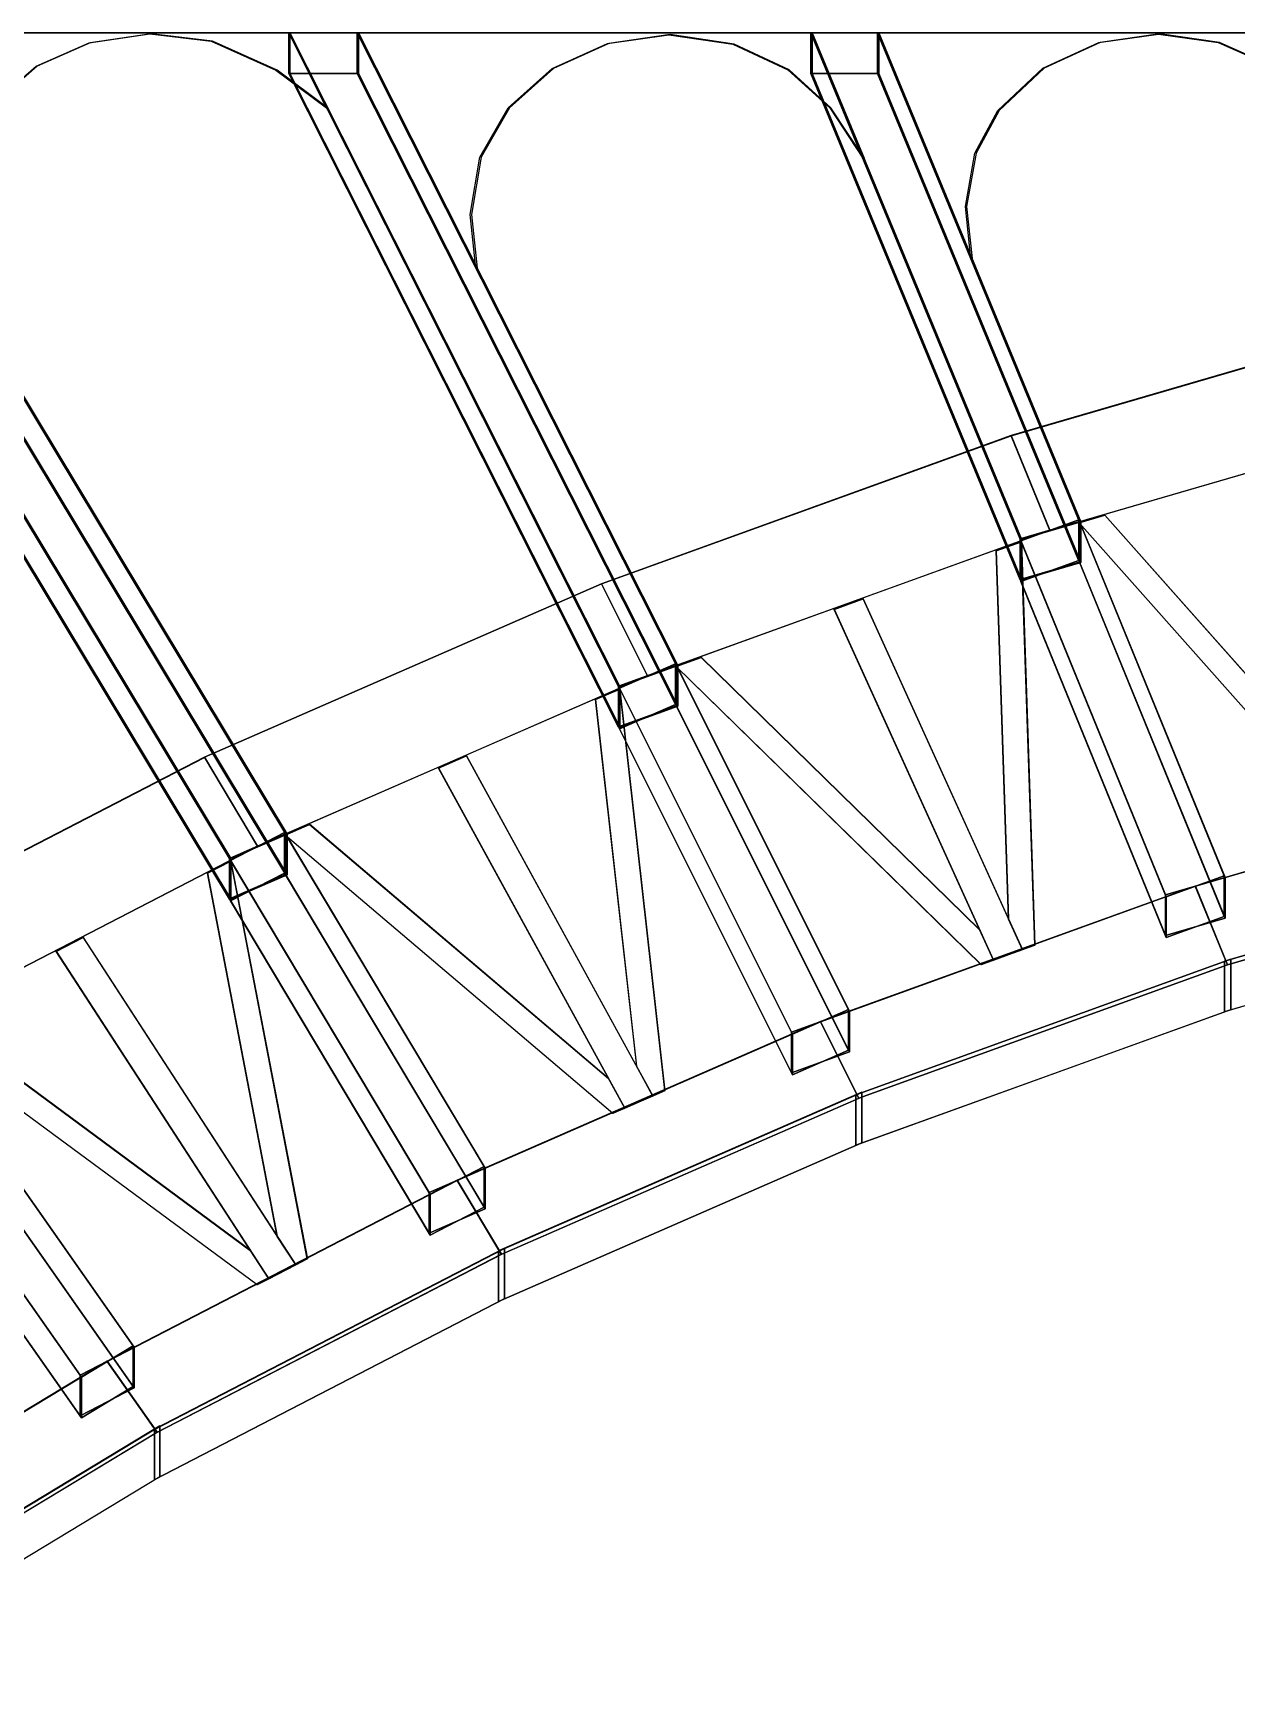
# Model space of a CAD drawing. Extents: x -24 to 24, y 14 to 139.
# Drawn here: x -7.926 to -4.893, y 26.191 to 30.344 of the extents above; entities that cross this region are included whole.
import ezdxf

# ---------------------------------------------------------------- set-up
doc = ezdxf.new("R2010")
doc.units = 0

msp = doc.modelspace()

# ---------------------------------------------------------------- linework, layer by layer
at = {"layer": 'sssss', "color": 253}
for points in [[(-8.1151, 29.7291, -15.2655), (-8.1426, 29.8842, -15.1876), (-8.1151, 30.0271, -15.1157), (-8.0435, 30.1506, -15.0536), (-7.9176, 30.2602, -14.9986), (-7.7841, 30.319, -14.969), (-7.6305, 30.3417, -14.9576), (-7.4764, 30.3226, -14.9672), (-7.3133, 30.2496, -15.0039), (-7.1858, 30.1551, -15.0513), (-7.2809, 30.3438, -14.9565), (-8.5049, 30.3438, -14.9565), (-8.0459, 29.5813, -15.3398)], [(-8.5018, 30.3438, 14.9565), (-7.2778, 30.3438, 14.9565), (-7.1826, 30.1552, 15.0513), (-7.3101, 30.2496, 15.0039), (-7.4732, 30.3226, 14.9672), (-7.6274, 30.3417, 14.9576), (-7.7809, 30.319, 14.969), (-7.9145, 30.2602, 14.9986), (-8.0404, 30.1506, 15.0536), (-8.112, 30.0271, 15.1157), (-8.1394, 29.8842, 15.1876), (-8.112, 29.7291, 15.2655), (-8.0428, 29.5813, 15.3398)], [(-6.823, 29.886, -15.1866), (-6.7986, 30.0302, -15.1142), (-6.7274, 30.1549, -15.0515), (-6.6166, 30.2539, -15.0017), (-6.477, 30.3174, -14.9698), (-6.3223, 30.3393, -14.9588), (-6.1613, 30.3156, -14.9707), (-6.0226, 30.2504, -15.0035), (-5.9171, 30.1549, -15.0515), (-5.8336, 30.0275, -15.1155), (-5.9642, 30.3438, -14.9565), (-7.1082, 30.3438, -14.9565), (-6.809, 29.7507, -15.2547)], [(-7.1051, 30.3438, 14.9565), (-5.9611, 30.3438, 14.9565), (-5.8305, 30.0276, 15.1155), (-5.914, 30.1549, 15.0515), (-6.0195, 30.2504, 15.0035), (-6.1582, 30.3156, 14.9707), (-6.3192, 30.3394, 14.9588), (-6.4739, 30.3175, 14.9698), (-6.6135, 30.2539, 15.0017), (-6.7243, 30.1549, 15.0515), (-6.7954, 30.0302, 15.1142), (-6.8199, 29.8861, 15.1866), (-6.8058, 29.7507, 15.2547)], [(-5.5751, 29.9059, -15.1766), (-5.5513, 30.0404, -15.109), (-5.493, 30.1477, -15.0551), (-5.3795, 30.2546, -15.0014), (-5.2386, 30.3197, -14.9686), (-5.0881, 30.341, -14.9579), (-4.9376, 30.3197, -14.9686), (-4.807, 30.2613, -14.998), (-4.6979, 30.1663, -15.0458), (-4.6141, 30.0374, -15.1105), (-4.714, 30.3438, -14.9565), (-5.7964, 30.3438, -14.9565), (-5.5613, 29.7746, -15.2426)], [(-5.7932, 30.3438, 14.9565), (-4.7109, 30.3438, 14.9565), (-4.611, 30.0374, 15.1105), (-4.6948, 30.1663, 15.0458), (-4.8039, 30.2613, 14.998), (-4.9345, 30.3198, 14.9686), (-5.085, 30.3411, 14.9579), (-5.2355, 30.3198, 14.9686), (-5.3764, 30.2546, 15.0014), (-5.4899, 30.1477, 15.0551), (-5.5481, 30.0404, 15.109), (-5.572, 29.9059, 15.1766), (-5.5582, 29.7747, 15.2426)], [(-4.5768, 28.3985, -15.9287), (-5.2231, 29.1272, -15.5623), (-5.288, 29.1083, -15.5718), (-4.5801, 28.3101, -15.9731), (-4.548, 28.3194, -15.9684)], [(-4.5801, 28.3097, 15.9733), (-5.288, 29.108, 15.572), (-5.2231, 29.1269, 15.5625), (-4.5769, 28.3981, 15.9289), (-4.548, 28.319, 15.9686)], [(-5.3999, 28.0428, -16.1075), (-5.434, 29.0608, -15.5957), (-5.4973, 29.0379, -15.6072), (-5.4662, 28.1086, -16.0744), (-5.4312, 28.0315, -16.1132)], [(-5.4662, 28.1081, 16.0747), (-5.4972, 29.0374, 15.6075), (-5.4339, 29.0603, 15.596), (-5.4, 28.0423, 16.1077), (-5.4313, 28.031, 16.1134)], [(-5.5392, 28.0822, -16.0877), (-6.2409, 28.7687, -15.7426), (-6.3042, 28.7458, -15.7541), (-5.5355, 27.9937, -16.1322), (-5.5042, 28.0051, -16.1265)], [(-5.5355, 27.9932, 16.1324), (-6.3042, 28.7453, 15.7543), (-6.2409, 28.7683, 15.7428), (-5.5392, 28.0816, 16.088), (-5.5042, 28.0046, 16.1267)], [(-6.3324, 27.6759, -16.2919), (-6.4461, 28.6893, -15.7825), (-6.5074, 28.6625, -15.796), (-6.4037, 27.7373, -16.261), (-6.3628, 27.6626, -16.2986)], [(-6.4036, 27.7368, 16.2613), (-6.5073, 28.6619, 15.7963), (-6.446, 28.6887, 15.7828), (-6.3324, 27.6753, 16.2922), (-6.3627, 27.662, 16.2989)], [(-6.4744, 27.7064, -16.2766), (-7.2281, 28.3475, -15.9543), (-7.2895, 28.3207, -15.9678), (-6.4638, 27.6185, -16.3208), (-6.4335, 27.6317, -16.3141)], [(-6.4638, 27.6179, 16.3211), (-7.2894, 28.3201, 15.9681), (-7.2281, 28.3469, 15.9546), (-6.4744, 27.7058, 16.2769), (-6.4335, 27.6311, 16.3144)], [(-7.2339, 27.2516, -16.5052), (-7.4266, 28.2554, -16.0006), (-7.4857, 28.2248, -16.016), (-7.3098, 27.3085, -16.4766), (-7.2631, 27.2365, -16.5128)], [(-7.3097, 27.3078, 16.477), (-7.4855, 28.2242, 16.0163), (-7.4264, 28.2547, 16.001), (-7.2338, 27.2509, 16.5056), (-7.2631, 27.2358, 16.5132)], [(-7.3779, 27.2732, -16.4944), (-8.18, 27.8656, -16.1966), (-8.2391, 27.835, -16.212), (-7.3605, 27.1861, -16.5382), (-7.3313, 27.2012, -16.5306)], [(-7.3604, 27.1854, 16.5385), (-8.239, 27.8344, 16.2123), (-8.1799, 27.8649, 16.1969), (-7.3778, 27.2725, 16.4947), (-7.3312, 27.2005, 16.5309)]]:
    msp.add_polyline3d(points, close=True, dxfattribs=at)
for points in [[(-7.353, 33.0315, 13.6116), (-9.5297, 28.7007, 15.7882), (-9.8829, 28.7007, 15.7882), (-7.7061, 33.0315, 13.6116)], [(-7.7061, 33.0315, 13.6116), (-9.8829, 28.7007, 15.7882), (-9.8829, 28.7007, 15.435), (-7.7061, 33.0315, 13.2585)], [(-7.7061, 33.0315, 13.2585), (-9.8829, 28.7007, 15.435), (-9.5297, 28.7007, 15.435), (-7.353, 33.0315, 13.2585)], [(-9.8829, 28.7007, -15.7882), (-9.5297, 28.7007, -15.7882), (-7.353, 33.0314, -13.6116), (-7.7061, 33.0314, -13.6116)], [(-9.8829, 28.7007, -15.435), (-9.8829, 28.7007, -15.7882), (-7.7061, 33.0314, -13.6116), (-7.7061, 33.0314, -13.2585)], [(-9.5297, 28.7007, -15.435), (-9.8829, 28.7007, -15.435), (-7.7061, 33.0314, -13.2585), (-7.353, 33.0314, -13.2585)], [(-7.353, 33.0315, 13.2585), (-9.5297, 28.7007, 15.435), (-9.5297, 28.7007, 15.7882), (-7.353, 33.0315, 13.6116)], [(-9.5297, 28.7007, -15.7882), (-9.5297, 28.7007, -15.435), (-7.353, 33.0314, -13.2585), (-7.353, 33.0314, -13.6116)], [(-8.6837, 30.3438, -14.9565), (-7.4298, 28.2609, -16.0036), (-7.2883, 28.3227, -15.9725), (-8.5049, 30.3438, -14.9565)], [(-8.6837, 30.2412, -14.7525), (-7.4298, 28.1583, -15.7996), (-7.4298, 28.2609, -16.0036), (-8.6837, 30.3438, -14.9565)], [(-7.4267, 28.2609, 16.0036), (-7.4267, 28.1583, 15.7996), (-8.6806, 30.2412, 14.7525), (-8.6806, 30.3438, 14.9565)], [(-7.2851, 28.3227, 15.9725), (-7.4267, 28.2609, 16.0036), (-8.6806, 30.3438, 14.9565), (-8.5018, 30.3438, 14.9565)], [(-8.5049, 30.3438, -14.9565), (-7.2883, 28.3227, -15.9725), (-7.2883, 28.2202, -15.7685), (-8.5049, 30.2412, -14.7525)], [(-7.2851, 28.2202, 15.7685), (-7.2851, 28.3227, 15.9725), (-8.5018, 30.3438, 14.9565), (-8.5018, 30.2412, 14.7525)], [(-7.2809, 30.2412, -14.7525), (-6.4491, 28.5924, -15.5814), (-6.4491, 28.695, -15.7854), (-7.2809, 30.3438, -14.9565)], [(-7.2809, 30.3438, -14.9565), (-7.1082, 30.3438, -14.9565), (-7.1082, 30.2412, -14.7525), (-7.2809, 30.2412, -14.7525)], [(-7.2809, 30.3438, -14.9565), (-6.4491, 28.695, -15.7854), (-6.303, 28.7478, -15.7588), (-7.1082, 30.3438, -14.9565)], [(-7.1051, 30.2412, 14.7525), (-7.1051, 30.3438, 14.9565), (-7.2778, 30.3438, 14.9565), (-7.2778, 30.2412, 14.7525)], [(-6.446, 28.695, 15.7854), (-6.4459, 28.5924, 15.5814), (-7.2778, 30.2412, 14.7525), (-7.2778, 30.3438, 14.9565)], [(-6.2999, 28.7479, 15.7588), (-6.446, 28.695, 15.7854), (-7.2778, 30.3438, 14.9565), (-7.1051, 30.3438, 14.9565)], [(-7.1082, 30.3438, -14.9565), (-6.303, 28.7478, -15.7588), (-6.303, 28.6453, -15.5548), (-7.1082, 30.2412, -14.7525)], [(-6.2999, 28.6453, 15.5548), (-6.2999, 28.7479, 15.7588), (-7.1051, 30.3438, 14.9565), (-7.1051, 30.2412, 14.7525)], [(-5.9642, 30.2412, -14.7525), (-5.4368, 28.9642, -15.3945), (-5.4368, 29.0667, -15.5985), (-5.9642, 30.3438, -14.9565)], [(-5.9642, 30.3438, -14.9565), (-5.7964, 30.3438, -14.9565), (-5.7964, 30.2412, -14.7525), (-5.9642, 30.2412, -14.7525)], [(-5.9642, 30.3438, -14.9565), (-5.4368, 29.0667, -15.5985), (-5.287, 29.1103, -15.5766), (-5.7964, 30.3438, -14.9565)], [(-5.7932, 30.2412, 14.7525), (-5.7932, 30.3438, 14.9565), (-5.9611, 30.3438, 14.9565), (-5.9611, 30.2412, 14.7525)], [(-5.4337, 29.0667, 15.5985), (-5.4337, 28.9642, 15.3945), (-5.9611, 30.2412, 14.7525), (-5.9611, 30.3438, 14.9565)], [(-5.2838, 29.1104, 15.5766), (-5.4337, 29.0667, 15.5985), (-5.9611, 30.3438, 14.9565), (-5.7932, 30.3438, 14.9565)], [(-5.7964, 30.3438, -14.9565), (-5.287, 29.1103, -15.5766), (-5.287, 29.0078, -15.3725), (-5.7964, 30.2412, -14.7525)], [(-5.2838, 29.0078, 15.3725), (-5.2838, 29.1104, 15.5766), (-5.7932, 30.3438, 14.9565), (-5.7932, 30.2412, 14.7525)], [(-8.5049, 30.2412, -14.7525), (-7.2883, 28.2202, -15.7685), (-7.4298, 28.1583, -15.7996), (-8.6837, 30.2412, -14.7525)], [(-7.4267, 28.1583, 15.7996), (-7.2851, 28.2202, 15.7685), (-8.5018, 30.2412, 14.7525), (-8.6806, 30.2412, 14.7525)], [(-7.1082, 30.2412, -14.7525), (-6.303, 28.6453, -15.5548), (-6.4491, 28.5924, -15.5814), (-7.2809, 30.2412, -14.7525)], [(-6.4459, 28.5924, 15.5814), (-6.2999, 28.6453, 15.5548), (-7.1051, 30.2412, 14.7525), (-7.2778, 30.2412, 14.7525)], [(-5.7964, 30.2412, -14.7525), (-5.287, 29.0078, -15.3725), (-5.4368, 28.9642, -15.3945), (-5.9642, 30.2412, -14.7525)], [(-5.4337, 28.9642, 15.3945), (-5.2838, 29.0078, 15.3725), (-5.7932, 30.2412, 14.7525), (-5.9611, 30.2412, 14.7525)], [(-5.4595, 29.328, -15.4671), (-5.3619, 29.0891, -15.5872), (-4.3215, 29.3921, -15.435), (-4.4001, 29.6365, -15.3121)], [(-4.4001, 29.636, 15.3123), (-4.3214, 29.3916, 15.4352), (-5.3619, 29.0888, 15.5874), (-5.4595, 29.3277, 15.4673)], [(-6.4922, 28.9543, -15.655), (-6.3762, 28.722, -15.7718), (-5.362, 29.0892, -15.5872), (-5.4596, 29.3281, -15.4671)], [(-5.4595, 29.3276, 15.4674), (-5.3619, 29.0887, 15.5875), (-6.3761, 28.7216, 15.772), (-6.4922, 28.9539, 15.6552)], [(-5.4368, 29.0673, -15.5982), (-5.2869, 29.1109, -15.5763), (-5.2869, 29.0084, -15.3722), (-5.4368, 28.9648, -15.3942)], [(-4.9202, 28.2134, -16.0275), (-5.2869, 29.1109, -15.5763), (-5.4368, 29.0673, -15.5982), (-5.0701, 28.1697, -16.0494)], [(-5.287, 29.0078, -15.3725), (-5.287, 29.1103, -15.5766), (-5.4368, 29.0667, -15.5985), (-5.4368, 28.9642, -15.3945)], [(-5.2889, 29.1151, 15.5742), (-5.435, 29.0622, 15.6008), (-5.435, 28.9597, 15.3967), (-5.2889, 29.0125, 15.3702)], [(-5.0684, 28.1646, 16.052), (-5.435, 29.0622, 15.6008), (-5.2889, 29.1151, 15.5742), (-4.9223, 28.2175, 16.0254)], [(-5.4337, 29.0667, 15.5985), (-5.2838, 29.1104, 15.5766), (-5.2838, 29.0078, 15.3725), (-5.4337, 28.9642, 15.3945)], [(-4.9223, 28.2175, 16.0254), (-5.2889, 29.1151, 15.5742), (-5.2889, 29.0125, 15.3702), (-4.9223, 28.1149, 15.8214)], [(-5.2869, 29.1109, -15.5763), (-4.9202, 28.2134, -16.0275), (-4.9202, 28.1108, -15.8235), (-5.2869, 29.0084, -15.3722)], [(-5.0701, 28.1697, -16.0494), (-5.4368, 29.0673, -15.5982), (-5.4368, 28.9648, -15.3942), (-5.0701, 28.0672, -15.8454)], [(-5.435, 29.0622, 15.6008), (-5.0684, 28.1646, 16.052), (-5.0684, 28.062, 15.848), (-5.435, 28.9597, 15.3967)], [(-5.4368, 28.9648, -15.3942), (-5.2869, 29.0084, -15.3722), (-4.9202, 28.1108, -15.8235), (-5.0701, 28.0672, -15.8454)], [(-5.2889, 29.0125, 15.3702), (-5.435, 28.9597, 15.3967), (-5.0684, 28.062, 15.848), (-4.9223, 28.1149, 15.8214)], [(-7.4932, 28.5169, -15.8749), (-7.3592, 28.2925, -15.9877), (-6.3763, 28.7221, -15.7717), (-6.4924, 28.9543, -15.655)], [(-6.4922, 28.9537, 15.6553), (-6.3762, 28.7215, 15.7721), (-7.3592, 28.292, 15.988), (-7.4931, 28.5164, 15.8752)], [(-5.9056, 28.8901, -15.6816), (-5.5042, 28.0051, -16.1265), (-5.4312, 28.0315, -16.1132), (-5.8326, 28.9165, -15.6683)], [(-5.8325, 28.916, 15.6685), (-5.4313, 28.031, 16.1134), (-5.5042, 28.0046, 16.1267), (-5.9055, 28.8896, 15.6818)], [(-6.4492, 28.6956, -15.7851), (-6.3031, 28.7485, -15.7585), (-6.3031, 28.6459, -15.5545), (-6.4492, 28.5931, -15.581)], [(-5.8671, 27.876, -16.1971), (-6.3031, 28.7485, -15.7585), (-6.4492, 28.6956, -15.7851), (-6.0131, 27.8231, -16.2237)], [(-6.303, 28.6453, -15.5548), (-6.303, 28.7478, -15.7588), (-6.4491, 28.695, -15.7854), (-6.4491, 28.5924, -15.5814)], [(-6.3054, 28.7524, 15.7565), (-6.447, 28.6905, 15.7876), (-6.447, 28.588, 15.5836), (-6.3054, 28.6498, 15.5525)], [(-6.011, 27.818, 16.2262), (-6.447, 28.6905, 15.7876), (-6.3054, 28.7524, 15.7565), (-5.8695, 27.8799, 16.1951)], [(-6.446, 28.695, 15.7854), (-6.2999, 28.7479, 15.7588), (-6.2999, 28.6453, 15.5548), (-6.4459, 28.5924, 15.5814)], [(-5.8695, 27.8799, 16.1951), (-6.3054, 28.7524, 15.7565), (-6.3054, 28.6498, 15.5525), (-5.8695, 27.7773, 15.9911)], [(-6.3031, 28.7485, -15.7585), (-5.8671, 27.876, -16.1971), (-5.8671, 27.7734, -15.9931), (-6.3031, 28.6459, -15.5545)], [(-6.0131, 27.8231, -16.2237), (-6.4492, 28.6956, -15.7851), (-6.4492, 28.5931, -15.581), (-6.0131, 27.7206, -16.0196)], [(-6.447, 28.6905, 15.7876), (-6.011, 27.818, 16.2262), (-6.011, 27.7155, 16.0222), (-6.447, 28.588, 15.5836)], [(-6.4492, 28.5931, -15.581), (-6.3031, 28.6459, -15.5545), (-5.8671, 27.7734, -15.9931), (-6.0131, 27.7206, -16.0196)], [(-6.3054, 28.6498, 15.5525), (-6.447, 28.588, 15.5836), (-6.011, 27.7155, 16.0222), (-5.8695, 27.7773, 15.9911)], [(-8.4575, 28.018, -16.1257), (-8.3063, 27.8025, -16.234), (-7.3594, 28.2925, -15.9877), (-7.4934, 28.5169, -15.8749)], [(-7.4932, 28.5162, 15.8752), (-7.3592, 28.2918, 15.988), (-8.3062, 27.8019, 16.2343), (-8.4574, 28.0174, 16.126)], [(-6.9031, 28.4895, -15.8829), (-6.4335, 27.6317, -16.3141), (-6.3628, 27.6626, -16.2986), (-6.8324, 28.5204, -15.8674)], [(-6.8323, 28.5199, 15.8677), (-6.3627, 27.662, 16.2989), (-6.4335, 27.6311, 16.3144), (-6.9031, 28.489, 15.8832)], [(-4.026, 28.4737, -15.8966), (-4.9952, 28.1915, -16.0384), (-4.9141, 27.9932, -16.1382), (-3.9606, 28.2708, -15.9986)], [(-4.9952, 28.1912, 16.0386), (-4.026, 28.4732, 15.8968), (-3.9607, 28.2703, 15.9989), (-4.9142, 27.9928, 16.1384)], [(-7.43, 28.2615, -16.0033), (-7.2885, 28.3234, -15.9722), (-7.2885, 28.2208, -15.7681), (-7.43, 28.159, -15.7992)], [(-6.7852, 27.4803, -16.396), (-7.2885, 28.3234, -15.9722), (-7.43, 28.2615, -16.0033), (-6.9267, 27.4184, -16.4271)], [(-7.2883, 28.2202, -15.7685), (-7.2883, 28.3227, -15.9725), (-7.4298, 28.2609, -16.0036), (-7.4298, 28.1583, -15.7996)], [(-7.2911, 28.3271, 15.9703), (-7.4274, 28.2565, 16.0058), (-7.4274, 28.154, 15.8018), (-7.2911, 28.2245, 15.7663)], [(-6.9242, 27.4134, 16.4296), (-7.4274, 28.2565, 16.0058), (-7.2911, 28.3271, 15.9703), (-6.7879, 27.4839, 16.3942)], [(-7.4267, 28.2609, 16.0036), (-7.2851, 28.3227, 15.9725), (-7.2851, 28.2202, 15.7685), (-7.4267, 28.1583, 15.7996)], [(-6.7879, 27.4839, 16.3942), (-7.2911, 28.3271, 15.9703), (-7.2911, 28.2245, 15.7663), (-6.7879, 27.3814, 16.1902)], [(-7.2885, 28.3234, -15.9722), (-6.7852, 27.4803, -16.396), (-6.7852, 27.3777, -16.192), (-7.2885, 28.2208, -15.7681)], [(-3.9525, 28.1566, 15.7696), (-4.9217, 27.8746, 15.9114), (-4.9217, 28.0019, 16.1646), (-3.9525, 28.2839, 16.0229)], [(-4.9216, 27.8749, -15.9112), (-3.9524, 28.1571, -15.7693), (-3.9524, 28.2844, -16.0226), (-4.9216, 28.0022, -16.1645)], [(-6.9267, 27.4184, -16.4271), (-7.43, 28.2615, -16.0033), (-7.43, 28.159, -15.7992), (-6.9267, 27.3159, -16.2231)], [(-7.4274, 28.2565, 16.0058), (-6.9242, 27.4134, 16.4296), (-6.9242, 27.3108, 16.2256), (-7.4274, 28.154, 15.8018)], [(-7.43, 28.159, -15.7992), (-7.2885, 28.2208, -15.7681), (-6.7852, 27.3777, -16.192), (-6.9267, 27.3159, -16.2231)], [(-7.2911, 28.2245, 15.7663), (-7.4274, 28.154, 15.8018), (-6.9242, 27.3108, 16.2256), (-6.7879, 27.3814, 16.1902)], [(-4.9202, 28.2134, -16.0275), (-5.0701, 28.1697, -16.0494), (-5.0701, 28.0672, -15.8454), (-4.9202, 28.1108, -15.8235)], [(-5.0684, 28.1646, 16.052), (-4.9223, 28.2175, 16.0254), (-4.9223, 28.1149, 15.8214), (-5.0684, 28.062, 15.848)], [(-4.9954, 28.1916, -16.0384), (-5.9401, 27.8496, -16.2104), (-5.8437, 27.6567, -16.3073), (-4.9143, 27.9932, -16.1382)], [(-5.9401, 27.8491, 16.2106), (-4.9953, 28.191, 16.0387), (-4.9143, 27.9926, 16.1384), (-5.8438, 27.6563, 16.3075)], [(-7.8669, 28.0276, -16.1151), (-7.3313, 27.2012, -16.5306), (-7.2631, 27.2365, -16.5128), (-7.7988, 28.0628, -16.0974)], [(-7.7986, 28.0622, 16.0978), (-7.2631, 27.2358, 16.5132), (-7.3312, 27.2005, 16.5309), (-7.8668, 28.0269, 16.1155)], [(-4.9062, 27.8795, 15.9089), (-5.851, 27.5376, 16.0808), (-5.851, 27.6649, 16.334), (-4.9062, 28.0068, 16.1622)], [(-5.8509, 27.538, -16.0805), (-4.9062, 27.8801, -15.9086), (-4.9062, 28.0074, -16.1619), (-5.8509, 27.6653, -16.3338)], [(-5.8671, 27.876, -16.1971), (-6.0131, 27.8231, -16.2237), (-6.0131, 27.7206, -16.0196), (-5.8671, 27.7734, -15.9931)], [(-6.011, 27.818, 16.2262), (-5.8695, 27.8799, 16.1951), (-5.8695, 27.7773, 15.9911), (-6.011, 27.7155, 16.0222)], [(-7.6701, 27.0282, -16.6233), (-8.2381, 27.8378, -16.2163), (-8.3745, 27.7672, -16.2517), (-7.8064, 26.9576, -16.6587)], [(-7.8035, 26.9527, 16.6612), (-8.3715, 27.7623, 16.2542), (-8.241, 27.8412, 16.2146), (-7.673, 27.0316, 16.6216)], [(-7.673, 27.0316, 16.6216), (-8.241, 27.8412, 16.2146), (-8.241, 27.7387, 16.0105), (-7.673, 26.929, 16.4176)], [(-8.2381, 27.8378, -16.2163), (-7.6701, 27.0282, -16.6233), (-7.6701, 26.9256, -16.4192), (-8.2381, 27.7352, -16.0123)], [(-5.9403, 27.8496, -16.2103), (-6.856, 27.4494, -16.4115), (-6.7447, 27.263, -16.5052), (-5.8439, 27.6568, -16.3073)], [(-6.856, 27.4488, 16.4118), (-5.9402, 27.8489, 16.2107), (-5.8439, 27.6561, 16.3076), (-6.7447, 27.2625, 16.5055)], [(-7.8064, 26.9576, -16.6587), (-8.3745, 27.7672, -16.2517), (-8.3745, 27.6647, -16.0477), (-7.8064, 26.8551, -16.4547)], [(-8.3715, 27.7623, 16.2542), (-7.8035, 26.9527, 16.6612), (-7.8035, 26.8501, 16.4572), (-8.3715, 27.6598, 16.0502)], [(-8.3745, 27.6647, -16.0477), (-8.2381, 27.7352, -16.0123), (-7.6701, 26.9256, -16.4192), (-7.8064, 26.8551, -16.4547)], [(-8.241, 27.7387, 16.0105), (-8.3715, 27.6598, 16.0502), (-7.8035, 26.8501, 16.4572), (-7.673, 26.929, 16.4176)], [(-5.8359, 27.5435, 16.0778), (-6.7517, 27.1433, 16.279), (-6.7517, 27.2707, 16.5322), (-5.8359, 27.6708, 16.3311)], [(-6.7516, 27.1439, -16.2787), (-5.836, 27.5441, -16.0775), (-5.836, 27.6714, -16.3308), (-6.7516, 27.2712, -16.5319)], [(-6.8562, 27.4494, -16.4115), (-7.7383, 26.9929, -16.641), (-7.6127, 26.814, -16.7309), (-6.7449, 27.263, -16.5052)], [(-6.7852, 27.4803, -16.396), (-6.9267, 27.4184, -16.4271), (-6.9267, 27.3159, -16.2231), (-6.7852, 27.3777, -16.192)], [(-6.9242, 27.4134, 16.4296), (-6.7879, 27.4839, 16.3942), (-6.7879, 27.3814, 16.1902), (-6.9242, 27.3108, 16.2256)], [(-7.7382, 26.9923, 16.6413), (-6.856, 27.4487, 16.4119), (-6.7448, 27.2623, 16.5056), (-7.6127, 26.8134, 16.7313)], [(-7.6193, 26.6944, -16.5046), (-6.7372, 27.1509, -16.2752), (-6.7372, 27.2782, -16.5284), (-7.6193, 26.8217, -16.7579)], [(-6.7371, 27.1502, 16.2755), (-7.6193, 26.6938, 16.505), (-7.6193, 26.8211, 16.7582), (-6.7371, 27.2775, 16.5288)], [(-7.7385, 26.9929, -16.641), (-8.5827, 26.4825, -16.8976), (-8.4434, 26.3118, -16.9834), (-7.6129, 26.814, -16.7309)], [(-7.6701, 27.0282, -16.6233), (-7.8064, 26.9576, -16.6587), (-7.8064, 26.8551, -16.4547), (-7.6701, 26.9256, -16.4192)], [(-7.8035, 26.9527, 16.6612), (-7.673, 27.0316, 16.6216), (-7.673, 26.929, 16.4176), (-7.8035, 26.8501, 16.4572)], [(-8.5826, 26.4818, 16.898), (-7.7383, 26.9921, 16.6414), (-7.6128, 26.8132, 16.7314), (-8.4433, 26.3111, 16.9838)], [(-8.4496, 26.1919, -16.7573), (-7.6054, 26.7023, -16.5007), (-7.6054, 26.8296, -16.7539), (-8.4496, 26.3192, -17.0105)], [(-7.6053, 26.7015, 16.5011), (-8.4495, 26.1911, 16.7576), (-8.4495, 26.3185, 17.0109), (-7.6053, 26.8288, 16.7543)]]:
    msp.add_3dface(points, dxfattribs=at)

doc.saveas('drawing.dxf')
